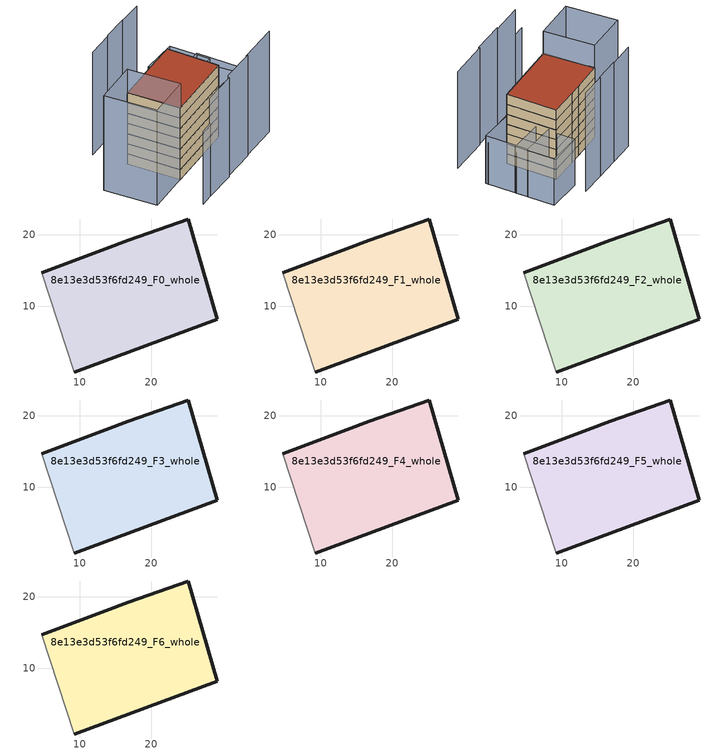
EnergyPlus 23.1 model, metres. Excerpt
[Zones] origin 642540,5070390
8e13e3d53f6fd249_F0_whole
 floor ground (EU_floor_Construction): 29.27,8.21 25.17,22.21 16.76,19.21 13.66,18.02 4.65,14.72 9.25,0.8 z0
 wall outside (EU_wall_Construction): 4.65,14.72 13.66,18.02 16.76,19.21 25.17,22.21 29.27,8.21 9.25,0.8 z0:3
 wall adiabatic (EU_wall_Construction): 9.25,0.8 4.65,14.72 z0:3
8e13e3d53f6fd249_F1_whole
 floor to 8e13e3d53f6fd249_F0_whole (EU_floor_Construction): 29.27,8.21 25.17,22.21 16.76,19.21 13.66,18.02 4.65,14.72 9.25,0.8 z3
 wall outside (EU_wall_Construction): 4.65,14.72 13.66,18.02 16.76,19.21 25.17,22.21 29.27,8.21 9.25,0.8 z3:6
 wall adiabatic (EU_wall_Construction): 9.25,0.8 4.65,14.72 z3:6
8e13e3d53f6fd249_F2_whole
 floor to 8e13e3d53f6fd249_F1_whole (EU_floor_Construction): 29.27,8.21 25.17,22.21 16.76,19.21 13.66,18.02 4.65,14.72 9.25,0.8 z6
 wall outside (EU_wall_Construction): 4.65,14.72 13.66,18.02 16.76,19.21 25.17,22.21 29.27,8.21 9.25,0.8 z6:9
 wall adiabatic (EU_wall_Construction): 9.25,0.8 4.65,14.72 z6:9
8e13e3d53f6fd249_F3_whole
 floor to 8e13e3d53f6fd249_F2_whole (EU_floor_Construction): 29.27,8.21 25.17,22.21 16.76,19.21 13.66,18.02 4.65,14.72 9.25,0.8 z9
 wall outside (EU_wall_Construction): 4.65,14.72 13.66,18.02 16.76,19.21 25.17,22.21 29.27,8.21 9.25,0.8 z9:12
 wall adiabatic (EU_wall_Construction): 9.25,0.8 4.65,14.72 z9:12
8e13e3d53f6fd249_F4_whole
 floor to 8e13e3d53f6fd249_F3_whole (EU_floor_Construction): 29.27,8.21 25.17,22.21 16.76,19.21 13.66,18.02 4.65,14.72 9.25,0.8 z12
 wall outside (EU_wall_Construction): 4.65,14.72 13.66,18.02 16.76,19.21 25.17,22.21 29.27,8.21 9.25,0.8 z12:15
 wall adiabatic (EU_wall_Construction): 9.25,0.8 4.65,14.72 z12:15
8e13e3d53f6fd249_F5_whole
 floor to 8e13e3d53f6fd249_F4_whole (EU_floor_Construction): 29.27,8.21 25.17,22.21 16.76,19.21 13.66,18.02 4.65,14.72 9.25,0.8 z15
 wall outside (EU_wall_Construction): 4.65,14.72 13.66,18.02 16.76,19.21 25.17,22.21 29.27,8.21 9.25,0.8 z15:18
 wall adiabatic (EU_wall_Construction): 9.25,0.8 4.65,14.72 z15:18
8e13e3d53f6fd249_F6_whole
 floor to 8e13e3d53f6fd249_F5_whole (EU_floor_Construction): 29.27,8.21 25.17,22.21 16.76,19.21 13.66,18.02 4.65,14.72 9.25,0.8 z18
 wall outside (EU_wall_Construction): 4.65,14.72 13.66,18.02 16.76,19.21 25.17,22.21 29.27,8.21 9.25,0.8 z18:21
 wall adiabatic (EU_wall_Construction): 9.25,0.8 4.65,14.72 z18:21
 roof outside (EU_roof_Construction): 25.17,22.21 29.27,8.21 9.25,0.8 4.65,14.72 13.66,18.02 16.76,19.21 z21
shading: 5.83,-11.05 9.55,-9.7 z0:21.4; 9.29,-9.72 18.96,-6.4 z0:29; 18.89,-6.22 28.56,-2.9 z0:29.6; 28.24,-2.73 39.87,1.3 z0:29.4; 35.92,22.96 39.39,11.19 / 39.39,11.19 29.27,8.21 / 29.27,8.21 25.8,19.98 / 25.8,19.98 35.92,22.96 z0:14.4; 39.18,11.91 36.37,19.53 z0:12.6; 33.68,30.32 36.95,19.44 / 36.95,19.44 26.87,16.41 / 26.87,16.41 23.6,27.29 / 23.6,27.29 33.68,30.32 z0:14; -7.56,10.22 4.65,14.72 / 4.65,14.72 9.71,0.98 / 9.71,0.98 -2.5,-3.52 / -2.5,-3.52 -7.56,10.22 z0:27.8; 9.06,26.32 1.38,23.63 z0:30; 36.88,19.71 33.33,30.2 z0:12.2; 16.29,28.86 9.06,26.32 z0:30.2; 23.5,31.33 16.16,28.82 z0:29.9
[Building]
EU S2 Campaign: North Axis=0; Terrain=City; Solar Distribution=FullExterior
[Site:Location]
Lyon-Bron: Latitude=45.75; Longitude=5; Time Zone=1; Elevation=198
[SizingPeriod:WeatherFileDays]
AnnualSizingPeriod: Begin Month=1; Begin Day of Month=1; End Month=12; End Day of Month=31; Day of Week for Start Day=Monday; Use Weather File Daylight Saving Period=No; Use Weather File Rain and Snow Indicators=No
[MATERIAL]
EU_InternalMass_Material: Roughness=MediumRough; Thickness=0.1; Conductivity=1; Density=1800; Specific Heat=900; Thermal Absorptance=0.9; Solar Absorptance=0.7; Visible Absorptance=0.7
[MATERIAL:NOMASS] Roughness=MediumRough; Thermal Absorptance=0.9; Solar Absorptance=0.7; Visible Absorptance=0.7
Name | Thermal Resistance
EU_wall_NoMass | 0.776494
EU_roof_NoMass | 0.486893
EU_floor_NoMass | 0.421597
[CONSTRUCTION]
EU_wall_Construction: EU_wall_NoMass
EU_roof_Construction: EU_roof_NoMass
EU_floor_Construction: EU_floor_NoMass
EU_InternalMass_Construction: EU_InternalMass_Material
[ZONE] Type=1; Multiplier=1; Ceiling Height=autocalculate; Floor Area=autocalculate; Part of Total Floor Area=Yes
Name | Volume
8e13e3d53f6fd249_F0_whole | 947.654
8e13e3d53f6fd249_F1_whole; 8e13e3d53f6fd249_F2_whole; 8e13e3d53f6fd249_F3_whole; 8e13e3d53f6fd249_F4_whole; 8e13e3d53f6fd249_F5_whole; 8e13e3d53f6fd249_F6_whole | 947.653
[INTERNALMASS] Construction=EU_InternalMass_Construction; Surface Area=315.884
Name | Zone or ZoneList
8e13e3d53f6fd249_F0_whole_EU_InternalMass | 8e13e3d53f6fd249_F0_whole
8e13e3d53f6fd249_F1_whole_EU_InternalMass | 8e13e3d53f6fd249_F1_whole
8e13e3d53f6fd249_F2_whole_EU_InternalMass | 8e13e3d53f6fd249_F2_whole
8e13e3d53f6fd249_F3_whole_EU_InternalMass | 8e13e3d53f6fd249_F3_whole
8e13e3d53f6fd249_F4_whole_EU_InternalMass | 8e13e3d53f6fd249_F4_whole
8e13e3d53f6fd249_F5_whole_EU_InternalMass | 8e13e3d53f6fd249_F5_whole
8e13e3d53f6fd249_F6_whole_EU_InternalMass | 8e13e3d53f6fd249_F6_whole
[OTHEREQUIPMENT] Fuel Type=Electricity; Design Level Calculation Method=Watts/Area; Power per Zone Floor Area=1; Fraction Latent=0; Fraction Radiant=0; Fraction Lost=0; Carbon Dioxide Generation Rate=0; EndUse Subcategory=EU_Step8_InternalGains
Name | Zone or ZoneList or Space or SpaceList | Schedule
EU_Step8_InternalGain_8e13e3d53f6fd249_F0_whole_f000 | 8e13e3d53f6fd249_F0_whole | EU_Step8_GainSchedule_8e13e3d53f6fd249_F0_whole_f000
EU_Step8_InternalGain_8e13e3d53f6fd249_F1_whole_f000 | 8e13e3d53f6fd249_F1_whole | EU_Step8_GainSchedule_8e13e3d53f6fd249_F1_whole_f000
EU_Step8_InternalGain_8e13e3d53f6fd249_F2_whole_f000 | 8e13e3d53f6fd249_F2_whole | EU_Step8_GainSchedule_8e13e3d53f6fd249_F2_whole_f000
EU_Step8_InternalGain_8e13e3d53f6fd249_F3_whole_f000 | 8e13e3d53f6fd249_F3_whole | EU_Step8_GainSchedule_8e13e3d53f6fd249_F3_whole_f000
EU_Step8_InternalGain_8e13e3d53f6fd249_F4_whole_f000 | 8e13e3d53f6fd249_F4_whole | EU_Step8_GainSchedule_8e13e3d53f6fd249_F4_whole_f000
EU_Step8_InternalGain_8e13e3d53f6fd249_F5_whole_f000 | 8e13e3d53f6fd249_F5_whole | EU_Step8_GainSchedule_8e13e3d53f6fd249_F5_whole_f000
EU_Step8_InternalGain_8e13e3d53f6fd249_F6_whole_f000 | 8e13e3d53f6fd249_F6_whole | EU_Step8_GainSchedule_8e13e3d53f6fd249_F6_whole_f000
[ZONEVENTILATION:DESIGNFLOWRATE] Schedule=EU_AlwaysOn; Design Flow Rate Calculation Method=AirChanges/Hour; Air Changes per Hour=0.693814; Ventilation Type=Natural; Fan Pressure Rise=0; Fan Total Efficiency=1; Constant Term Coefficient=1; Temperature Term Coefficient=0; Velocity Term Coefficient=0; Velocity Squared Term Coefficient=0; Minimum Indoor Temperature=-100; Maximum Indoor Temperature=100; Delta Temperature=-100; Minimum Outdoor Temperature=-100; Maximum Outdoor Temperature=100; Maximum Wind Speed=40
Name | Zone or ZoneList or Space or SpaceList
EU_ConstantAir_8e13e3d53f6fd249_F0_whole | 8e13e3d53f6fd249_F0_whole
EU_ConstantAir_8e13e3d53f6fd249_F1_whole | 8e13e3d53f6fd249_F1_whole
EU_ConstantAir_8e13e3d53f6fd249_F2_whole | 8e13e3d53f6fd249_F2_whole
EU_ConstantAir_8e13e3d53f6fd249_F3_whole | 8e13e3d53f6fd249_F3_whole
EU_ConstantAir_8e13e3d53f6fd249_F4_whole | 8e13e3d53f6fd249_F4_whole
EU_ConstantAir_8e13e3d53f6fd249_F5_whole | 8e13e3d53f6fd249_F5_whole
EU_ConstantAir_8e13e3d53f6fd249_F6_whole | 8e13e3d53f6fd249_F6_whole
[HVACTEMPLATE:THERMOSTAT] Constant Heating Setpoint=20; Constant Cooling Setpoint=50
EU_HeatOnly_8e13e3d53f6fd249_F0_whole; EU_HeatOnly_8e13e3d53f6fd249_F1_whole; EU_HeatOnly_8e13e3d53f6fd249_F2_whole; EU_HeatOnly_8e13e3d53f6fd249_F3_whole; EU_HeatOnly_8e13e3d53f6fd249_F4_whole; EU_HeatOnly_8e13e3d53f6fd249_F5_whole; EU_HeatOnly_8e13e3d53f6fd249_F6_whole
[HVACTEMPLATE:ZONE:IDEALLOADSAIRSYSTEM] System Availability Schedule=EU_AlwaysOn; Maximum Heating Supply Air Temperature=50; Minimum Cooling Supply Air Temperature=13; Maximum Heating Supply Air Humidity Ratio=0.0156; Minimum Cooling Supply Air Humidity Ratio=0.0077; Heating Limit=NoLimit; Cooling Limit=NoLimit; Heating Availability Schedule=EU_AlwaysOn; Cooling Availability Schedule=EU_CoolingOff; Dehumidification Control Type=ConstantSensibleHeatRatio; Cooling Sensible Heat Ratio=0.7; Dehumidification Setpoint=60; Humidification Control Type=None; Humidification Setpoint=30; Outdoor Air Method=None; Outdoor Air Flow Rate per Person=0.00944; Outdoor Air Flow Rate per Zone Floor Area=0; Outdoor Air Flow Rate per Zone=0; Demand Controlled Ventilation Type=None; Outdoor Air Economizer Type=NoEconomizer; Heat Recovery Type=None; Sensible Heat Recovery Effectiveness=0.7; Latent Heat Recovery Effectiveness=0.65
Name | Template Thermostat
8e13e3d53f6fd249_F0_whole | EU_HeatOnly_8e13e3d53f6fd249_F0_whole
8e13e3d53f6fd249_F1_whole | EU_HeatOnly_8e13e3d53f6fd249_F1_whole
8e13e3d53f6fd249_F2_whole | EU_HeatOnly_8e13e3d53f6fd249_F2_whole
8e13e3d53f6fd249_F3_whole | EU_HeatOnly_8e13e3d53f6fd249_F3_whole
8e13e3d53f6fd249_F4_whole | EU_HeatOnly_8e13e3d53f6fd249_F4_whole
8e13e3d53f6fd249_F5_whole | EU_HeatOnly_8e13e3d53f6fd249_F5_whole
8e13e3d53f6fd249_F6_whole | EU_HeatOnly_8e13e3d53f6fd249_F6_whole
[SIZING:ZONE] Zone Cooling Design Supply Air Temperature Input Method=SupplyAirTemperature; Zone Cooling Design Supply Air Temperature=13; Zone Heating Design Supply Air Temperature Input Method=SupplyAirTemperature; Zone Heating Design Supply Air Temperature=50; Zone Cooling Design Supply Air Humidity Ratio=0.008; Zone Heating Design Supply Air Humidity Ratio=0.008; Cooling Design Air Flow Method=DesignDay; Cooling Design Air Flow Rate=0; Cooling Minimum Air Flow per Zone Floor Area=0.000762; Cooling Minimum Air Flow=0; Cooling Minimum Air Flow Fraction=0.2; Heating Design Air Flow Method=DesignDay; Heating Design Air Flow Rate=0; Heating Maximum Air Flow per Zone Floor Area=0.002032; Heating Maximum Air Flow=0.141576; Heating Maximum Air Flow Fraction=0.3; Account for Dedicated Outdoor Air System=No; Dedicated Outdoor Air System Control Strategy=NeutralSupplyAir; Dedicated Outdoor Air Low Setpoint Temperature for Design=autosize; Dedicated Outdoor Air High Setpoint Temperature for Design=autosize; Zone Load Sizing Method=Sensible Load Only No Latent Load; Zone Latent Cooling Design Supply Air Humidity Ratio Input Method=HumidityRatioDifference; Zone Cooling Design Supply Air Humidity Ratio Difference=0.005; Zone Latent Heating Design Supply Air Humidity Ratio Input Method=HumidityRatioDifference; Zone Humidification Design Supply Air Humidity Ratio Difference=0.005
8e13e3d53f6fd249_F0_whole; 8e13e3d53f6fd249_F1_whole; 8e13e3d53f6fd249_F2_whole; 8e13e3d53f6fd249_F3_whole; 8e13e3d53f6fd249_F4_whole; 8e13e3d53f6fd249_F5_whole; 8e13e3d53f6fd249_F6_whole
[SCHEDULE:CONSTANT]
Name | Hourly Value
EU_AlwaysOn | 1
EU_CoolingOff | 0
[SCHEDULE:FILE] Column Number=1; Rows to Skip at Top=0; Number of Hours of Data=8760; Column Separator=Comma; Interpolate to Timestep=No; Minutes per Item=60; Adjust Schedule for Daylight Savings=Yes
Name | File
EU_Step8_GainSchedule_8e13e3d53f6fd249_F0_whole_f000 | ../../schedules/8e13e3d53f6fd249/8e13e3d53f6fd249_F0_whole_f000_gain.csv
EU_Step8_GainSchedule_8e13e3d53f6fd249_F1_whole_f000 | ../../schedules/8e13e3d53f6fd249/8e13e3d53f6fd249_F1_whole_f000_gain.csv
EU_Step8_GainSchedule_8e13e3d53f6fd249_F2_whole_f000 | ../../schedules/8e13e3d53f6fd249/8e13e3d53f6fd249_F2_whole_f000_gain.csv
EU_Step8_GainSchedule_8e13e3d53f6fd249_F3_whole_f000 | ../../schedules/8e13e3d53f6fd249/8e13e3d53f6fd249_F3_whole_f000_gain.csv
EU_Step8_GainSchedule_8e13e3d53f6fd249_F4_whole_f000 | ../../schedules/8e13e3d53f6fd249/8e13e3d53f6fd249_F4_whole_f000_gain.csv
EU_Step8_GainSchedule_8e13e3d53f6fd249_F5_whole_f000 | ../../schedules/8e13e3d53f6fd249/8e13e3d53f6fd249_F5_whole_f000_gain.csv
EU_Step8_GainSchedule_8e13e3d53f6fd249_F6_whole_f000 | ../../schedules/8e13e3d53f6fd249/8e13e3d53f6fd249_F6_whole_f000_gain.csv
